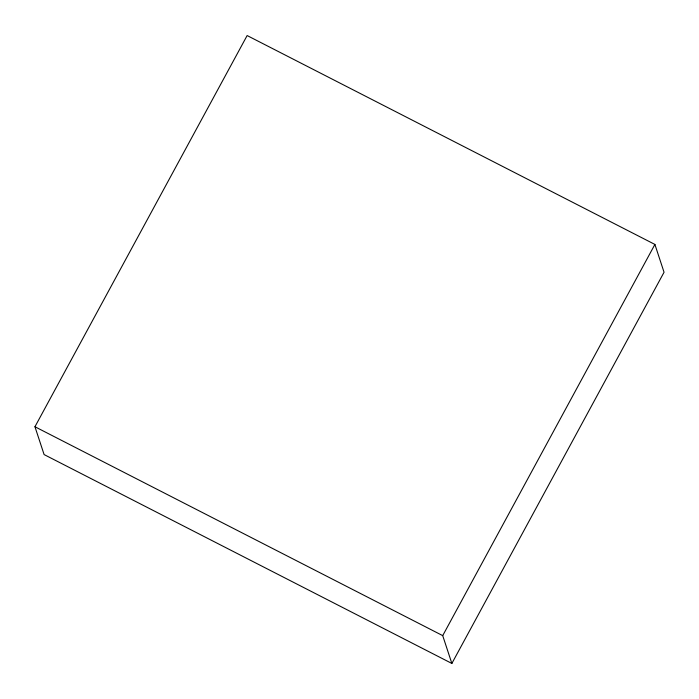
<?xml version="1.0" encoding="UTF-8"?>
<svg xmlns="http://www.w3.org/2000/svg" width="699" height="699" viewBox="0 0 699 699"><rect width="100%" height="100%" fill="white"/><g stroke="black" fill="none" stroke-linecap="round" stroke-linejoin="round"><path stroke-width="1.05" d="M34.95 426.748L247.14 35.553L654.902 244.432L664.05 272.252L451.86 663.447L44.098 454.568L34.95 426.748L442.712 635.627L451.86 663.447M442.712 635.627L654.902 244.432"/></g></svg>
